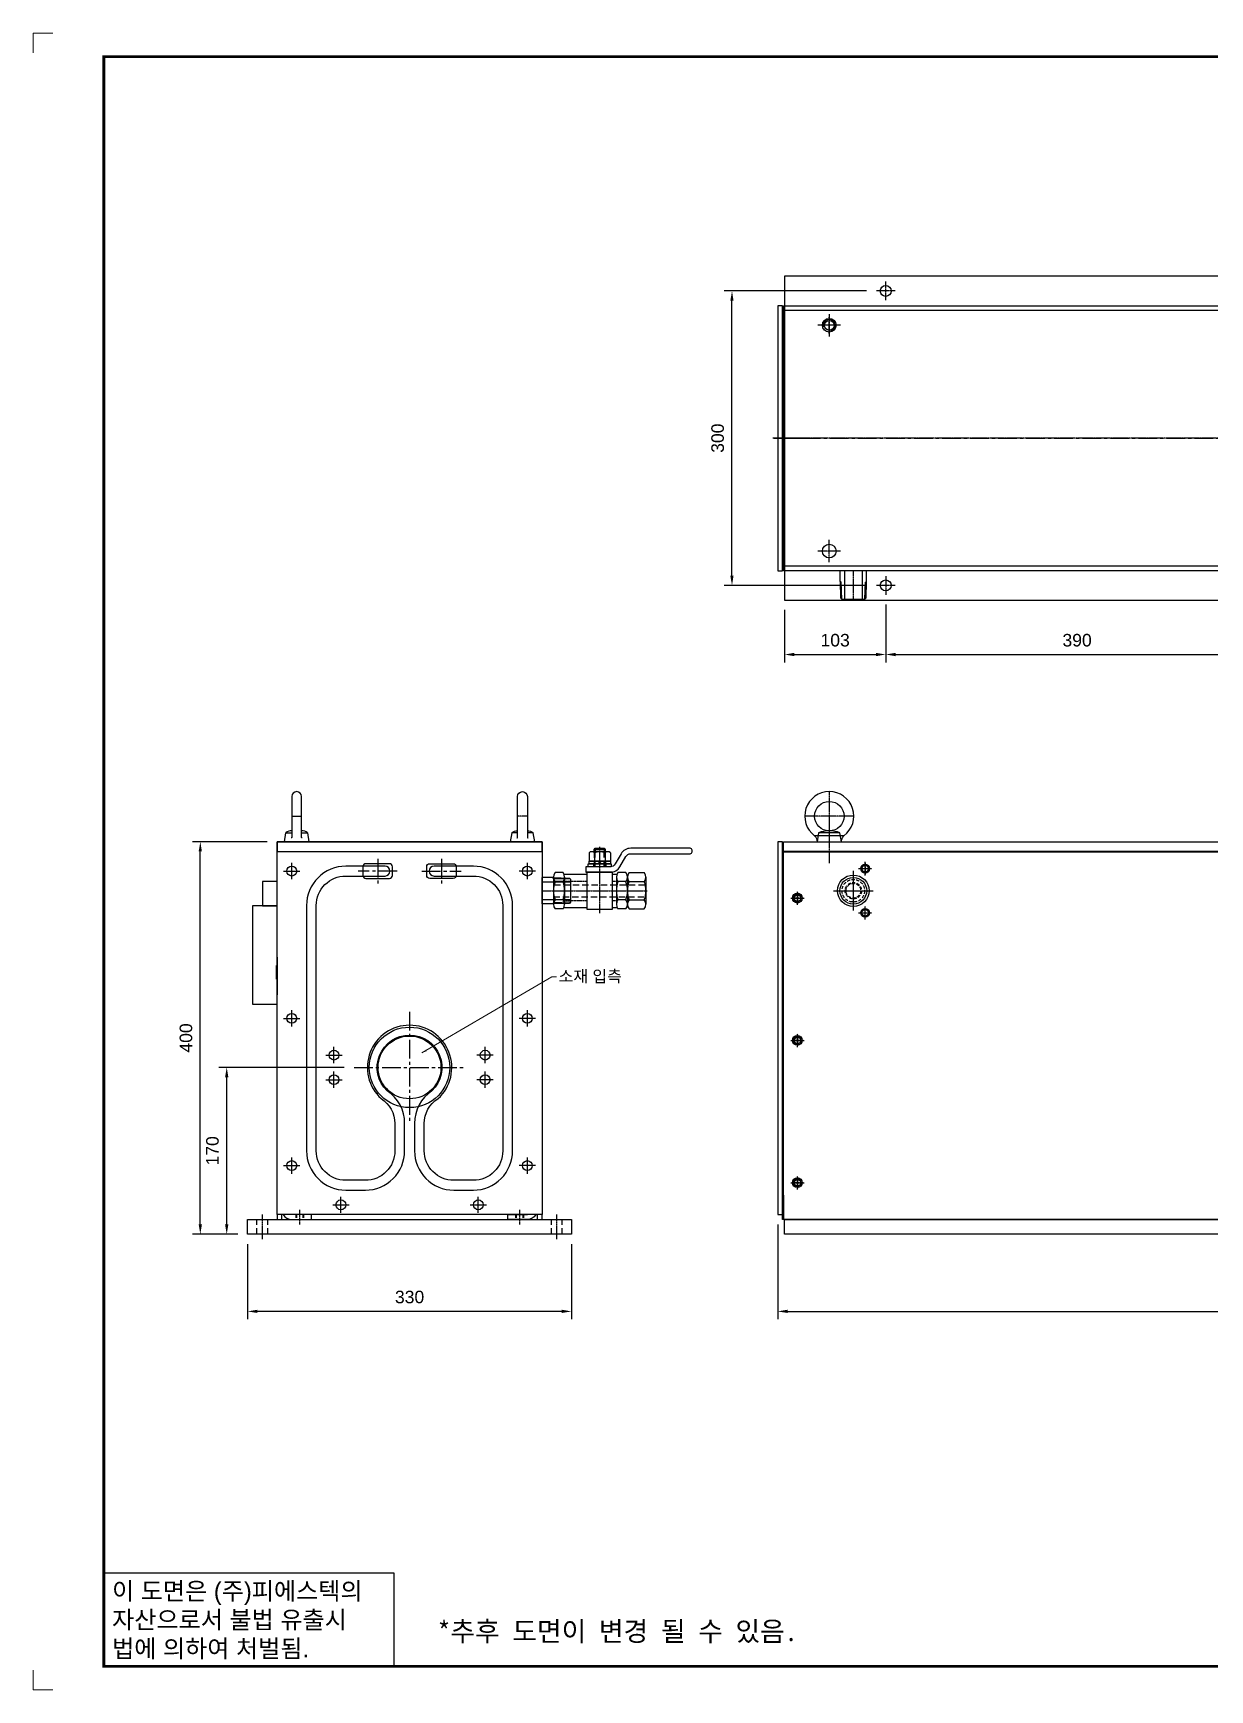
# Model space of a CAD drawing. Header units: inches. Extents: x 0 to 18221, y 0 to 6752.
# Drawn here: x 13127 to 14326, y 0 to 1688 of the extents above; entities that cross this region are included whole.
import ezdxf
from ezdxf.enums import TextEntityAlignment as Align

# ---------------------------------------------------------------- set-up
doc = ezdxf.new("R2010")
doc.units = ezdxf.units.IN
doc.header["$MEASUREMENT"] = 0
for name, pattern in [('CENTER', [2, 1.25, -0.25, 0.25, -0.25]), ('CENTER2', [28.575, 19.05, -3.175, 3.175, -3.175]), ('DASHED', [0.2067, 0.1654, -0.0413]), ('HIDDEN', [9.525, 6.35, -3.175]), ('HIDDEN2', [4.7625, 3.175, -1.5875]), ('PHANTOM', [63.5, 31.75, -6.35, 6.35, -6.35, 6.35, -6.35])]:
    doc.linetypes.add(name, pattern=pattern)
for name, color, linetype in [('BALL-VALVE-1', 1, 'CENTER'), ('BALL-VALVE-2', 2, 'HIDDEN'), ('BALL-VALVE-3', 3, 'DASHED'), ('BALL-VALVE-4', 4, 'PHANTOM'), ('BALL-VALVE-5', 7, 'Continuous'), ('BALL-VALVE-8', 8, 'Continuous'), ('CENTER', 1, 'CENTER'), ('FORMAT-1', 7, 'Continuous'), ('THIN', 3, 'Continuous')]:
    doc.layers.add(name, color=color, linetype=linetype)
doc.layers.add('REMOTE_CONTROLBOX$0$기호(ISO)', color=5, linetype='Continuous', lineweight=5)
doc.styles.add('h1', font='')
doc.styles.add('HAN', font='')
doc.styles.add('REMOTE_CONTROLBOX$0$치수 텍스트_PSTEK_POSCO', font='isocp.shx')
doc.styles.get("Standard").update_dxf_attribs({"font": 'arial.ttf'})
doc.styles.get('h1').set_extended_font_data('New Gulim')
doc.styles.get('HAN').set_extended_font_data('GulimChe')
doc.dimstyles.new('PS-4', dxfattribs={"dimscale": 4, "dimtxt": 3.2, "dimasz": 2.5, "dimexe": 2, "dimexo": 2.5, "dimgap": 2, "dimtad": 1, "dimtoh": 1, "dimrnd": 0.05, "dimzin": 12, "dimdsep": 46, "dimtxsty": 'Standard', "dimcen": 0, "dimclrt": 2, "dimazin": 3, "dimtfac": 1, "dimtofl": 0, "dimtmove": 0, "dimatfit": 3, "dimfxl": 0.18, "dimtolj": 1, "dimtzin": 0, "dimarcsym": 0})
doc.dimstyles.new('REMOTE_CONTROLBOX$0$치수_PSTEK_POSCO$7', dxfattribs={"dimscale": 2, "dimtxt": 6, "dimasz": 2.5, "dimexe": 2, "dimexo": 2.5, "dimgap": 1, "dimtad": 1, "dimrnd": 1e-08, "dimdsep": 46, "dimtxsty": 'REMOTE_CONTROLBOX$0$치수 텍스트_PSTEK_POSCO', "dimcen": 0.09, "dimdle": 10, "dimclrd": 7, "dimclre": 7, "dimclrt": 2, "dimadec": 1, "dimazin": 2, "dimtfac": 1, "dimtmove": 0, "dimatfit": 3, "dimfxl": 1, "dimtolj": 1, "dimlwd": -1, "dimlwe": -1, "dimarcsym": 0})

# ---------------------------------------------------------------- blocks, each defined once
blk = doc.blocks.new('t2')
for p, q in [((0, 23.82), (73.88, 23.82)), ((0, 23.82), (0, 0)), ((73.88, 23.82), (73.88, 0)), ((0, 0), (73.88, 0))]:
    blk.add_line(p, q)
at = {"color": 1, "style": 'h1'}
for s, p in [('이 도면은 (주)피에스텍의', (2.1, 16.94)), ('자산으로서 불법 유출시', (2.1, 9.61)), ('법에 의하여 처벌됨.', (2.1, 2.28))]:
    blk.add_text(s, height=4.5, dxfattribs=at).set_placement(p)
blk = doc.blocks.new('format-2')
at = {"color": 3, "lineweight": 9}
for p, q in [((5, 422), (0, 422)), ((0, 417), (0, 422)), ((0, 5), (0, 0)), ((5, 0), (0, 0))]:
    blk.add_line(p, q, dxfattribs=at)
at = {"layer": 'FORMAT-1', "color": 7, "const_width": 0.7}
blk.add_lwpolyline([(18, 6), (18, 416), (603, 416), (603, 6)], close=True, dxfattribs=at)
blk.add_blockref('t2', (18, 6))
at = {"style": 'HAN'}
for tag, height, p in [('MODEL-NAME', 3, (574.6, 32.53)), ('SCALE', 2.7, (509.31, 27.29)), ('PART-NAME', 3, (574.6, 27.29)), ('DRA-BY', 3, (449.22, 20.44)), ('CH-BY', 3, (465.71, 20.44)), ('APP-BY', 3, (482.2, 20.44)), ('PART-NO', 3, (574.6, 22.01)), ('DRA-DATE', 2.5, (449.22, 8.48)), ('CH-DATE', 2.5, (465.71, 8.48)), ('APP-DATE', 2.5, (482.2, 8.48)), ('관련업체명', 3, (524.09, 10.29))]:
    blk.add_attdef(tag, text='', height=height, dxfattribs=at).set_placement(p, align=Align.MIDDLE_CENTER)
blk = doc.blocks.new('A$C627F055A')
at = {"color": 1, "linetype": 'CENTER'}
for p, q in [((-941.5, 261.5), (-941.5, 238.5)), ((-519, 239.1), (-519, 254.9)), ((-469, 239.1), (-469, 254.9)), ((-46.5, 261.5), (-46.5, 238.5)), ((-930, 250), (-953, 250)), ((-511.1, 247), (-526.9, 247)), ((-476.9, 247), (-461.1, 247)), ((-58, 250), (-35, 250)), ((-930, 20), (-953, 20)), ((-941.5, 8.5), (-941.5, 31.5)), ((-511.1, 23), (-526.9, 23)), ((-519, 30.9), (-519, 15.1)), ((-476.9, 23), (-461.1, 23)), ((-469, 30.9), (-469, 15.1)), ((-58, 20), (-35, 20)), ((-46.5, 8.5), (-46.5, 31.5))]:
    blk.add_line(p, q, dxfattribs=at)
blk.add_lwpolyline([(0, 270), (0, 0), (-988, 0), (-988, 270)], close=True)
for centre, radius in [((-941.5, 250), 7), ((-46.5, 250), 7), ((-519, 247), 5), ((-469, 247), 5), ((-941.5, 20), 7), ((-519, 23), 5), ((-469, 23), 5), ((-46.5, 20), 7)]:
    blk.add_circle(centre, radius)
blk = doc.blocks.new('A$C79D64434')
at = {"color": 1, "linetype": 'CENTER2'}
for p, q in [((-423, 355.2), (-423, 314.8)), ((423, 355.2), (423, 314.8)), ((-443.2, 335), (-402.8, 335)), ((443.2, 335), (402.8, 335))]:
    blk.add_line(p, q, dxfattribs=at)
at = {"color": 1, "linetype": 'CENTER'}
for p, q in [((-417.8, 357.5), (-404.2, 357.5)), ((-411, 350.7), (-411, 364.3)), ((-31.8, 357), (-18.2, 357)), ((-25, 350.2), (-25, 363.8)), ((18.2, 357), (31.8, 357)), ((25, 350.2), (25, 363.8)), ((417.8, 357.5), (404.2, 357.5)), ((411, 350.7), (411, 364.3)), ((-486.8, 327.5), (-473.2, 327.5)), ((-480, 320.7), (-480, 334.3)), ((486.8, 327.5), (473.2, 327.5)), ((480, 320.7), (480, 334.3)), ((-417.8, 312.5), (-404.2, 312.5)), ((-411, 305.7), (-411, 319.3)), ((417.8, 312.5), (404.2, 312.5)), ((411, 305.7), (411, 319.3)), ((-480, 175.7), (-480, 189.3)), ((480, 175.7), (480, 189.3)), ((-486.8, 182.5), (-473.2, 182.5)), ((486.8, 182.5), (473.2, 182.5)), ((-486.8, 37.5), (-473.2, 37.5)), ((-480, 30.7), (-480, 44.3)), ((486.8, 37.5), (473.2, 37.5)), ((480, 30.7), (480, 44.3)), ((-31.8, 18), (-18.2, 18)), ((-25, 11.2), (-25, 24.8)), ((18.2, 18), (31.8, 18)), ((25, 11.2), (25, 24.8))]:
    blk.add_line(p, q, dxfattribs=at)
at = {"color": 6}
blk.add_lwpolyline([(-494, 374.5), (494, 374.5), (494, 0), (-494, 0)], close=True, dxfattribs=at)
for centre, radius in [((-411, 357.5), 4.5), ((-25, 357), 5), ((25, 357), 5), ((411, 357.5), 4.5), ((-423, 335), 16), ((423, 335), 16), ((-480, 327.5), 5), ((480, 327.5), 5), ((-411, 312.5), 4.5), ((411, 312.5), 4.5), ((-480, 182.5), 5), ((480, 182.5), 5), ((-480, 37.5), 5), ((480, 37.5), 5), ((-25, 18), 5), ((25, 18), 5)]:
    blk.add_circle(centre, radius, dxfattribs=at)
blk = doc.blocks.new('A$C406E7843')
at = {"layer": 'BALL-VALVE-1'}
for p, q in [((-55.7, 90.9), (-55.7, 158.8)), ((-104.4, 113.8), (-7.3, 113.8))]:
    blk.add_line(p, q, dxfattribs=at)
at = {"layer": 'BALL-VALVE-2'}
for p, q in [((-61.4, 153.6), (-61.4, 138.3)), ((-60.3, 138.3), (-60.3, 153.6)), ((-51.2, 138.3), (-51.2, 153.6)), ((-50.1, 138.3), (-50.1, 153.6)), ((-62, 141.3), (-62, 138.3)), ((-61.5, 144.1), (-61.5, 141.3)), ((-50, 144.1), (-50, 141.3)), ((-49.5, 141.3), (-49.5, 138.3)), ((-102.1, 120), (-9.4, 120)), ((-102.8, 107.7), (-8.7, 107.7))]:
    blk.add_line(p, q, dxfattribs=at)
at = {"layer": 'BALL-VALVE-3'}
for p, q in [((-91.5, 123.7), (-68.9, 123.7)), ((-42.6, 123.7), (-38.8, 123.7)), ((-91.5, 104), (-68.9, 104)), ((-42.6, 104), (-38.8, 104))]:
    blk.add_line(p, q, dxfattribs=at)
at = {"layer": 'BALL-VALVE-4'}
for p, q in [((-92.2, 130.8), (-68.9, 130.8)), ((-42.6, 130.8), (-38.1, 130.8)), ((-92.2, 96.9), (-68.9, 96.9)), ((-42.6, 96.9), (-38.1, 96.9))]:
    blk.add_line(p, q, dxfattribs=at)
at = {"layer": 'BALL-VALVE-5'}
for p, q in [((-66.6, 152.6), (-66.6, 144.1)), ((-47.6, 153.6), (-63.9, 153.6)), ((-61.4, 156), (-60.3, 157.1)), ((-61.4, 153.6), (-61.4, 156)), ((-61.4, 156), (-50.1, 156)), ((-61.2, 152.6), (-61.2, 144.1)), ((-60.3, 157.1), (-51.2, 157.1)), ((-51.2, 157.1), (-50.1, 156)), ((-50.3, 152.6), (-50.3, 144.1)), ((-50.1, 156), (-50.1, 153.6)), ((-44.9, 152.6), (-44.9, 144.1)), ((-67.5, 141.3), (-44, 141.3)), ((-67.5, 138.3), (-67.5, 141.3)), ((-44, 138.3), (-67.5, 138.3)), ((-66.6, 144.1), (-44.9, 144.1)), ((-66.6, 141.3), (-66.6, 144.1)), ((-44.9, 144.1), (-66.6, 144.1)), ((-44.9, 141.3), (-66.6, 141.3)), ((-57.6, 144.1), (-54.8, 141.3)), ((-56.7, 144.1), (-53.9, 141.3)), ((-44.9, 144.1), (-44.9, 141.3)), ((-44, 141.3), (-44, 138.3)), ((-102.8, 127.7), (-102.8, 100)), ((-93.1, 132.3), (-101.2, 132.3)), ((-93.1, 123.1), (-101.2, 123.1)), ((-91.5, 127.7), (-91.5, 100)), ((-38.8, 127.7), (-38.8, 100)), ((-29.1, 132.3), (-37.2, 132.3)), ((-29.1, 123.1), (-37.2, 123.1)), ((-27.5, 127.7), (-27.5, 100)), ((-27.5, 127.7), (-27.5, 100)), ((-25.9, 132.3), (-10.3, 132.3)), ((-25.9, 123.1), (-10.3, 123.1)), ((-8.7, 127.7), (-8.7, 100)), ((-93.1, 104.6), (-101.2, 104.6)), ((-29.1, 104.6), (-37.2, 104.6)), ((-25.9, 104.6), (-10.3, 104.6)), ((-93.1, 95.4), (-101.2, 95.4)), ((-29.1, 95.4), (-37.2, 95.4)), ((-25.9, 95.4), (-10.3, 95.4))]:
    blk.add_line(p, q, dxfattribs=at)
blk.add_lwpolyline([(38.4, 155.2, 0.414214), (36.5, 157.1), (-24.2, 157.1, 0.267949), (-34, 151.5), (-40, 141.1, -0.267949), (-44.9, 138.3), (-69.9, 138.3), (-69.9, 132.7), (-44.9, 132.7, 0.267949), (-35.1, 138.3), (-29.1, 148.7, -0.267949), (-24.2, 151.5), (36.5, 151.5, 0.414214), (38.4, 153.4)], format="xyb", close=True, dxfattribs=at)
blk.add_lwpolyline([(-42.6, 132.7), (-68.9, 132.7), (-68.9, 95), (-42.6, 95)], close=True, dxfattribs=at)
for centre, radius, start, end in [((-63.9, 149.3), 4.29, 50.7121, 129.2879), ((-55.5, 136.6), 16.9, 90.7393, 109.4855), ((-56, 136.6), 16.9, 70.5145, 89.2607), ((-47.6, 149.3), 4.29, 50.7121, 129.2879), ((-95.4, 127.7), 7.4, 141.4251, 218.5749), ((-75.6, 113.8), 27.2, 160.1638, 199.8362), ((-98.9, 127.7), 7.4, 321.4251, 38.5749), ((-118.7, 113.8), 27.2, 340.1638, 19.8362), ((-31.4, 127.7), 7.4, 141.4251, 218.5749), ((-11.6, 113.8), 27.2, 160.1638, 199.8362), ((-34.9, 127.7), 7.4, 321.4251, 38.5749), ((-54.7, 113.8), 27.2, 340.1638, 19.8362), ((-20.1, 127.7), 7.4, 141.4251, 218.5749), ((-0.3, 113.8), 27.2, 160.1638, 199.8362), ((-16.1, 127.7), 7.4, 321.4251, 38.5749), ((-35.9, 113.8), 27.2, 340.1638, 19.8362), ((-95.4, 100), 7.4, 141.4251, 218.5749), ((-98.9, 100), 7.4, 321.4251, 38.5749), ((-31.4, 100), 7.4, 141.4251, 218.5749), ((-34.9, 100), 7.4, 321.4251, 38.5749), ((-20.1, 100), 7.4, 141.4251, 218.5749), ((-16.1, 100), 7.4, 321.4251, 38.5749)]:
    blk.add_arc(centre, radius, start, end, dxfattribs=at)
at = {"layer": 'BALL-VALVE-8'}
for p, q in [((-60.3, 157.1), (-60.3, 153.6)), ((-51.2, 157.1), (-51.2, 153.6))]:
    blk.add_line(p, q, dxfattribs=at)
blk = doc.blocks.new('A$C60CA7C84')
for p, q in [((-27.8006, 12.96015), (-29, 11.76065)), ((-29, 11.76065), (-29, -11.76065)), ((0, 8.99995), (-29, 8.99995)), ((-11, 13.48515), (-27.8006, 12.96015)), ((-11.6833, 12.30185), (-11.6833, 13.46385)), ((-11, 13.48515), (0, 13.48515)), ((0, -13.48515), (0, 13.48515)), ((0, -9.00005), (-29, -9.00005)), ((-29, -11.76065), (-27.8006, -12.96015)), ((-27.8006, -12.96015), (-11, -13.48515)), ((-11.6833, -12.30185), (-11.6833, -13.46385)), ((-11, -13.48515), (0, -13.48515))]:
    blk.add_line(p, q)
at = {"layer": 'CENTER'}
blk.add_line((0, -0.00005), (-29, -0.00005), dxfattribs=at)
at = {"layer": 'THIN'}
for p, q in [((-29, 11.76065), (-11.6833, 12.30185)), ((-11.6833, 12.30185), (-11, 13.48515)), ((-29, -11.76065), (-11.6833, -12.30185)), ((-11.6833, -12.30185), (-11, -13.48515))]:
    blk.add_line(p, q, dxfattribs=at)
blk = doc.blocks.new('A$C37846BF8')
at = {"color": 1, "linetype": 'CENTER2'}
for p, q in [((-255, 341.7), (-255, 358.3)), ((-167.5, 362.5), (-167.5, 337.5)), ((-102.5, 362.5), (-102.5, 337.5)), ((-15, 341.7), (-15, 358.3)), ((-263.3, 350), (-246.7, 350)), ((-147.5, 350), (-187.5, 350)), ((-122.5, 350), (-82.5, 350)), ((-6.7, 350), (-23.3, 350)), ((-255, 191.7), (-255, 208.3)), ((-135, 206.6), (-135, 93.4)), ((-15, 191.7), (-15, 208.3)), ((-263.3, 200), (-246.7, 200)), ((-6.7, 200), (-23.3, 200)), ((-212, 154.2), (-212, 170.8)), ((-58, 154.2), (-58, 170.8)), ((-220.3, 162.5), (-203.7, 162.5)), ((-49.7, 162.5), (-66.3, 162.5)), ((-220.3, 137.5), (-203.7, 137.5)), ((-212, 129.2), (-212, 145.8)), ((-191.6, 150), (-78.4, 150)), ((-49.7, 137.5), (-66.3, 137.5)), ((-58, 129.2), (-58, 145.8)), ((-255, 41.7), (-255, 58.3)), ((-255, 41.7), (-255, 58.3)), ((-15, 41.7), (-15, 58.3)), ((-15, 41.7), (-15, 58.3)), ((-263.3, 50), (-246.7, 50)), ((-263.3, 50), (-246.7, 50)), ((-6.7, 50), (-23.3, 50)), ((-6.7, 50), (-23.3, 50)), ((-205, 1.7), (-205, 18.3)), ((-65, 1.7), (-65, 18.3)), ((-213.3, 10), (-196.7, 10)), ((-73.3, 10), (-56.7, 10))]:
    blk.add_line(p, q, dxfattribs=at)
at = {"color": 6}
blk.add_lwpolyline([(-270, 380), (0, 380), (0, 0), (-270, 0)], close=True, dxfattribs=at)
blk.add_lwpolyline([(-157.8, 126.1, -2.492922), (-112.2, 126.1, 0.250712), (-130, 92.9), (-130, 65, 0.414214), (-90, 25), (-70, 25, 0.414214), (-30, 65), (-30, 315, 0.414214), (-70, 355), (-110, 355, 1), (-110, 345), (-70, 345, -0.414214), (-40, 315), (-40, 65, -0.414214), (-70, 35), (-90, 35, -0.414214), (-120, 65), (-120, 92.9, -0.257417), (-106, 118.2, 2.578991), (-164, 118.2, -0.257417), (-150, 92.9), (-150, 65, -0.414214), (-180, 35), (-200, 35, -0.414214), (-230, 65), (-230, 315, -0.414214), (-200, 345), (-160, 345, 1), (-160, 355), (-200, 355, 0.414214), (-240, 315), (-240, 65, 0.414214), (-200, 25), (-180, 25, 0.414214), (-140, 65), (-140, 92.9, 0.250712)], format="xyb", close=True)
for points in [[(-155.5, 357.5), (-179.5, 357.5, 0.414214), (-182.5, 354.5), (-182.5, 345.5, 0.414214), (-179.5, 342.5), (-155.5, 342.5, 0.414214), (-152.5, 345.5), (-152.5, 354.5, 0.414214)], [(-114.5, 357.5), (-90.5, 357.5, -0.414214), (-87.5, 354.5), (-87.5, 345.5, -0.414214), (-90.5, 342.5), (-114.5, 342.5, -0.414214), (-117.5, 345.5), (-117.5, 354.5, -0.414214)]]:
    blk.add_lwpolyline(points, format="xyb", close=True, dxfattribs=at)
for centre, radius in [((-255, 350), 5), ((-15, 350), 5), ((-255, 200), 5), ((-15, 200), 5), ((-135, 150), 32), ((-212, 162.5), 5), ((-58, 162.5), 5), ((-212, 137.5), 5), ((-58, 137.5), 5), ((-255, 50), 5), ((-255, 50), 5), ((-15, 50), 5), ((-15, 50), 5), ((-205, 10), 5), ((-65, 10), 5)]:
    blk.add_circle(centre, radius, dxfattribs=at)
blk = doc.blocks.new('*D192')
at = {"color": 0, "lineweight": -2, "transparency": 16777216}
for p, q in [((13345.5, 454.2), (13345.5, 377.6)), ((13675.5, 454.2), (13675.5, 377.6)), ((13665.5, 385.6), (13355.5, 385.6))]:
    blk.add_line(p, q, dxfattribs=at)
at = {"color": 0, "transparency": 16777216}
for points in [[(13355.5, 387.3), (13355.5, 384), (13345.5, 385.6)], [(13665.5, 387.3), (13665.5, 384), (13675.5, 385.6)]]:
    blk.add_solid(points, dxfattribs=at)
at = {"layer": 'DEFPOINTS', "color": 0, "transparency": 16777216}
for p in [(13345.5, 464.2), (13675.5, 464.2), (13345.5, 385.6)]:
    blk.add_point(p, dxfattribs=at)
at = {"color": 2, "transparency": 16777216, "insert": (13510.5, 400.2), "char_height": 12.8, "attachment_point": 5}
blk.add_mtext('\\A1;330', dxfattribs=at)
blk = doc.blocks.new('*D193')
at = {"color": 0, "lineweight": -2, "transparency": 16777216}
for p, q in [((13365.5, 864.2), (13289.3, 864.2)), ((13297.3, 474.2), (13297.3, 854.2)), ((13335.5, 464.2), (13289.3, 464.2))]:
    blk.add_line(p, q, dxfattribs=at)
at = {"color": 0, "transparency": 16777216}
for points in [[(13295.6, 854.2), (13298.9, 854.2), (13297.3, 864.2)], [(13295.6, 474.2), (13298.9, 474.2), (13297.3, 464.2)]]:
    blk.add_solid(points, dxfattribs=at)
at = {"layer": 'DEFPOINTS', "color": 0, "transparency": 16777216}
for p in [(13297.3, 864.2), (13375.5, 864.2), (13345.5, 464.2)]:
    blk.add_point(p, dxfattribs=at)
at = {"color": 2, "transparency": 16777216, "insert": (13282.7, 664.2), "char_height": 12.8, "attachment_point": 5, "rotation": 90}
blk.add_mtext('\\A1;400', dxfattribs=at)
blk = doc.blocks.new('*D195')
at = {"color": 0, "lineweight": -2, "transparency": 16777216}
for p, q in [((13885.6, 474.2), (13885.6, 377.6)), ((14885.6, 474.2), (14885.6, 377.6)), ((13895.6, 385.6), (14875.6, 385.6))]:
    blk.add_line(p, q, dxfattribs=at)
at = {"color": 0, "transparency": 16777216}
for points in [[(13895.6, 387.3), (13895.6, 384), (13885.6, 385.6)], [(14875.6, 387.3), (14875.6, 384), (14885.6, 385.6)]]:
    blk.add_solid(points, dxfattribs=at)
at = {"layer": 'DEFPOINTS', "color": 0, "transparency": 16777216}
for p in [(13885.6, 484.2), (14885.6, 484.2), (14885.6, 385.6)]:
    blk.add_point(p, dxfattribs=at)
at = {"color": 2, "transparency": 16777216, "insert": (14385.6, 400.2), "char_height": 12.8, "attachment_point": 5}
blk.add_mtext('\\A1;1000', dxfattribs=at)
blk = doc.blocks.new('*D199')
at = {"color": 0, "lineweight": -2, "transparency": 16777216}
for p, q in [((13443.9, 634.2), (13316.2, 634.2)), ((13324.2, 474.2), (13324.2, 624.2)), ((13335.5, 464.2), (13316.2, 464.2))]:
    blk.add_line(p, q, dxfattribs=at)
at = {"color": 0, "transparency": 16777216}
for points in [[(13322.5, 624.2), (13325.9, 624.2), (13324.2, 634.2)], [(13322.5, 474.2), (13325.9, 474.2), (13324.2, 464.2)]]:
    blk.add_solid(points, dxfattribs=at)
at = {"layer": 'DEFPOINTS', "color": 0, "transparency": 16777216}
for p in [(13324.2, 634.2), (13453.9, 634.2), (13345.5, 464.2)]:
    blk.add_point(p, dxfattribs=at)
at = {"color": 2, "transparency": 16777216, "insert": (13309.7, 549.2), "char_height": 12.8, "attachment_point": 5, "rotation": 90}
blk.add_mtext('\\A1;170', dxfattribs=at)
blk = doc.blocks.new('*D202')
at = {"color": 0, "lineweight": -2, "transparency": 16777216}
for p, q in [((13892.6, 1100.3), (13892.6, 1046.9)), ((13995.6, 1105.8), (13995.6, 1046.9)), ((13902.6, 1054.9), (13985.6, 1054.9))]:
    blk.add_line(p, q, dxfattribs=at)
at = {"color": 0, "transparency": 16777216}
for points in [[(13902.6, 1056.6), (13902.6, 1053.2), (13892.6, 1054.9)], [(13985.6, 1056.6), (13985.6, 1053.2), (13995.6, 1054.9)]]:
    blk.add_solid(points, dxfattribs=at)
at = {"layer": 'DEFPOINTS', "color": 0, "transparency": 16777216}
for p in [(13995.6, 1115.8), (13892.6, 1110.3), (13995.6, 1054.9)]:
    blk.add_point(p, dxfattribs=at)
at = {"color": 2, "transparency": 16777216, "insert": (13944.1, 1069.4), "char_height": 12.8, "attachment_point": 5}
blk.add_mtext('\\A1;103', dxfattribs=at)
blk = doc.blocks.new('*D203')
at = {"color": 0, "lineweight": -2, "transparency": 16777216}
for p, q in [((13995.6, 1105.8), (13995.6, 1046.9)), ((14385.6, 1090.3), (14385.6, 1046.9)), ((14005.6, 1054.9), (14375.6, 1054.9))]:
    blk.add_line(p, q, dxfattribs=at)
at = {"color": 0, "transparency": 16777216}
for points in [[(14005.6, 1056.6), (14005.6, 1053.2), (13995.6, 1054.9)], [(14375.6, 1056.6), (14375.6, 1053.2), (14385.6, 1054.9)]]:
    blk.add_solid(points, dxfattribs=at)
at = {"layer": 'DEFPOINTS', "color": 0, "transparency": 16777216}
for p in [(13995.6, 1115.8), (14385.6, 1100.3), (14385.6, 1054.9)]:
    blk.add_point(p, dxfattribs=at)
at = {"color": 2, "transparency": 16777216, "insert": (14190.6, 1069.4), "char_height": 12.8, "attachment_point": 5}
blk.add_mtext('\\A1;390', dxfattribs=at)
blk = doc.blocks.new('*D205')
at = {"color": 0, "lineweight": -2, "transparency": 16777216}
for p, q in [((13976.1, 1425.3), (13831, 1425.3)), ((13839, 1135.3), (13839, 1415.3)), ((13976.1, 1125.3), (13831, 1125.3))]:
    blk.add_line(p, q, dxfattribs=at)
at = {"color": 0, "transparency": 16777216}
for points in [[(13837.3, 1415.3), (13840.6, 1415.3), (13839, 1425.3)], [(13837.3, 1135.3), (13840.6, 1135.3), (13839, 1125.3)]]:
    blk.add_solid(points, dxfattribs=at)
at = {"layer": 'DEFPOINTS', "color": 0, "transparency": 16777216}
for p in [(13839, 1425.3), (13986.1, 1425.3), (13986.1, 1125.3)]:
    blk.add_point(p, dxfattribs=at)
at = {"color": 2, "transparency": 16777216, "insert": (13824.4, 1275.3), "char_height": 12.8, "attachment_point": 5, "rotation": 90}
blk.add_mtext('\\A1;300', dxfattribs=at)

msp = doc.modelspace()

# ---------------------------------------------------------------- linework, layer by layer
at = {"color": 1, "linetype": 'CENTER'}
for p, q in [((13995.6171, 1415.8182), (13995.6171, 1434.8199)), ((14005.1179, 1425.3191), (13986.1162, 1425.3191)), ((14888.6171, 1275.3191), (13882.6171, 1275.3191)), ((13895.2394, 1275.3191), (13915.9948, 1275.3191)), ((13995.6171, 1134.8199), (13995.6171, 1115.8182)), ((14005.1179, 1125.3191), (13986.1162, 1125.3191)), ((13360.4853, 459.2029), (13360.4853, 484.2029)), ((13660.4853, 459.2029), (13660.4853, 484.2029))]:
    msp.add_line(p, q, dxfattribs=at)
at = {"color": 1, "linetype": 'CENTER2'}
for p, q in [((13895.6171, 1275.3191), (13880.6171, 1275.3191)), ((13881.6171, 1275.3191), (14889.6171, 1275.3191))]:
    msp.add_line(p, q, dxfattribs=at)
for p, q in [((13949.1319, 1129.3191), (13949.1319, 1140.3191)), ((13953.6171, 1140.3191), (13953.6171, 1111.3191)), ((13971.6171, 1140.3191), (13971.6171, 1111.3191)), ((13976.1022, 1129.3191), (13976.1022, 1140.3191)), ((13949.1319, 1129.3191), (13949.6569, 1112.5185)), ((13950.3152, 1128.6358), (13949.1532, 1128.6358)), ((13974.9189, 1128.6358), (13976.0809, 1128.6358)), ((13975.5772, 1112.5185), (13976.1022, 1129.3191)), ((13949.6569, 1112.5185), (13950.8564, 1111.3191)), ((13950.8564, 1111.3191), (13974.3777, 1111.3191)), ((13974.3777, 1111.3191), (13975.5772, 1112.5185)), ((13949.0271, 873.2029), (13927.2071, 873.2029)), ((13375.4853, 484.2029), (13375.4853, 479.2029)), ((13375.4853, 479.2029), (13380.4853, 479.2029)), ((13380.4853, 479.2029), (13380.4853, 484.2029)), ((13640.4853, 484.2029), (13640.4853, 479.2029)), ((13640.4853, 479.2029), (13645.4853, 479.2029)), ((13645.4853, 479.2029), (13645.4853, 484.2029))]:
    msp.add_line(p, q)
at = {"color": 1}
msp.add_line((13374.4853, 738.2029), (13374.4853, 724.2029), dxfattribs=at)
at = {"color": 2, "linetype": 'HIDDEN'}
for p, q in [((13354.9853, 464.2029), (13354.9853, 479.2029)), ((13365.9853, 464.2029), (13365.9853, 479.2029)), ((13654.9853, 464.2029), (13654.9853, 479.2029)), ((13665.9853, 464.2029), (13665.9853, 479.2029))]:
    msp.add_line(p, q, dxfattribs=at)
at = {"color": 2, "linetype": 'HIDDEN2'}
for p, q in [((13394.4853, 484.2029), (13394.4853, 479.2029)), ((13395.1618, 484.2029), (13395.1618, 479.2029)), ((13401.8087, 484.2029), (13401.8087, 479.2029)), ((13402.4853, 484.2029), (13402.4853, 479.2029)), ((13618.4853, 484.2029), (13618.4853, 479.2029)), ((13619.1618, 484.2029), (13619.1618, 479.2029)), ((13625.8087, 484.2029), (13625.8087, 479.2029)), ((13626.4853, 484.2029), (13626.4853, 479.2029))]:
    msp.add_line(p, q, dxfattribs=at)
at = {"color": 4}
msp.add_lwpolyline([(13892.6171, 1110.3191), (14878.6171, 1110.3191), (14878.6171, 1440.3191), (13892.6171, 1440.3191)], close=True, dxfattribs=at)
at = {"color": 6}
for points in [[(13885.6171, 1410.3191), (13885.6171, 1140.3191), (13890.6171, 1140.3191), (13890.6171, 1410.3191), (13885.6171, 1410.3191)], [(13891.6171, 1410.3191), (14879.6171, 1410.3191), (14879.6171, 1405.3191), (13891.6171, 1405.3191), (13891.6171, 1410.3191)], [(13891.6171, 1145.3191), (14879.6171, 1145.3191), (14879.6171, 1140.3191), (13891.6171, 1140.3191), (13891.6171, 1145.3191)], [(13890.6171, 484.2029), (13890.6171, 864.2029), (13885.6171, 864.2029), (13885.6171, 484.2029), (13890.6171, 484.2029)]]:
    msp.add_lwpolyline(points, dxfattribs=at)
for points in [[(13401.1853, 868.0029, -0.5), (13400.4853, 868.7029), (13400.4853, 910.2029, 1), (13390.4853, 910.2029), (13390.4853, 868.7029, -0.5), (13389.7853, 868.0029)], [(13619.7853, 868.0029, 0.5), (13620.4853, 868.7029), (13620.4853, 910.2029, -1), (13630.4853, 910.2029), (13630.4853, 868.7029, 0.5), (13631.1853, 868.0029)], [(13390.4853, 875.2029, 0.183318057), (13384.5753, 873.2029)], [(13406.3953, 873.2029, 0.183318057), (13400.4853, 875.2029)], [(13614.5753, 873.2029, -0.183318057), (13620.4853, 875.2029)], [(13630.4853, 875.2029, -0.183318057), (13636.3953, 873.2029)], [(13950.6171, 864.2029, -0.237130871), (13953.0364, 870.1426), (13923.1977, 870.1426, -0.237130871), (13925.6171, 864.2029)], [(13381.825, 484.2029, 0.267949192), (13390.4853, 479.2029), (13410.4853, 479.2029), (13410.4853, 484.2029), (13390.4853, 484.2029)], [(13639.1455, 484.2029, -0.267949192), (13630.4853, 479.2029), (13610.4853, 479.2029), (13610.4853, 484.2029), (13630.4853, 484.2029)]]:
    msp.add_lwpolyline(points, format="xyb")
for points in [[(13375.4853, 854.2029), (13645.4853, 854.2029), (13645.4853, 864.2029), (13375.4853, 864.2029), (13375.4853, 854.2029)], [(13400.4853, 873.2029), (13406.3953, 873.2029), (13407.9853, 864.2029), (13382.9853, 864.2029), (13384.5753, 873.2029), (13390.4853, 873.2029)], [(13620.4853, 873.2029), (13614.5753, 873.2029), (13612.9853, 864.2029), (13637.9853, 864.2029), (13636.3953, 873.2029), (13630.4853, 873.2029)], [(13891.6171, 864.2029), (14879.6171, 864.2029), (14879.6171, 854.2029), (13891.6171, 854.2029), (13891.6171, 864.2029)]]:
    msp.add_lwpolyline(points)
msp.add_lwpolyline([(13949.0271, 873.2029, 0.183318057), (13927.2071, 873.2029), (13925.6171, 864.2029), (13950.6171, 864.2029)], format="xyb", close=True)
at = {"color": 2}
for points in [[(13375.4853, 823.7029), (13360.4853, 823.7029), (13360.4853, 798.7029), (13375.4853, 798.7029)], [(13891.6171, 479.2029), (13890.6171, 479.2029), (13890.6171, 504.2029), (13891.6171, 504.2029)]]:
    msp.add_lwpolyline(points, close=True, dxfattribs=at)
at = {"color": 1}
msp.add_lwpolyline([(13375.4853, 798.7029), (13350.4853, 798.7029), (13350.4853, 698.7029), (13375.4853, 698.7029)], close=True, dxfattribs=at)
msp.add_lwpolyline([(13375.4853, 746.5882), (13375.4853, 746.5882), (13375.4853, 708.2391), (13375.4853, 708.2391)], close=True)
at = {"color": 4}
for points in [[(13345.4853, 479.2029), (13675.4853, 479.2029), (13675.4853, 464.2029), (13345.4853, 464.2029), (13345.4853, 479.2029)], [(13892.6171, 479.2029), (14878.6171, 479.2029), (14878.6171, 464.2029), (13892.6171, 464.2029), (13892.6171, 479.2029)]]:
    msp.add_lwpolyline(points, dxfattribs=at)
for centre in [(13995.6171, 1425.3191), (13995.6171, 1125.3191)]:
    msp.add_circle(centre, 5.5, dxfattribs=at)
for centre, radius in [((13938.1171, 1390.3191), 5.0528), ((13938.1171, 890.2029), 15), ((13962.6171, 814.2029), 13.6), ((13974.6171, 836.7029), 3.3234), ((13905.6171, 806.7029), 3.3234), ((13974.6171, 791.7029), 3.3234), ((13905.6171, 661.7029), 3.3234), ((13905.6171, 516.7029), 3.3234)]:
    msp.add_circle(centre, radius)
at = {"color": 2, "linetype": 'HIDDEN2'}
for radius in [11.5, 8.331, 7.475]:
    msp.add_circle((13962.6171, 814.2029), radius, dxfattribs=at)
at = {"color": 6}
msp.add_circle((13510.4853, 634.2029), 41, dxfattribs=at)
msp.add_arc((13938.1171, 890.2029), 25, 306.6392139, 233.3607861)
at = {"layer": 'CENTER'}
for p, q in [((13946.4904, 1390.3191), (13929.7437, 1390.3191)), ((13938.1171, 1381.9457), (13938.1171, 1398.6924)), ((13910.3202, 1275.3191), (13900.9139, 1275.3191)), ((13962.6171, 1140.3191), (13962.6171, 1111.3191)), ((13938.1171, 915.2029), (13938.1171, 842.2029)), ((13390.4853, 890.2029), (13400.4853, 890.2029)), ((13630.4853, 890.2029), (13620.4853, 890.2029)), ((13963.1171, 890.2029), (13913.1171, 890.2029)), ((13962.6171, 827.8029), (13962.6171, 800.6029)), ((13968.7936, 836.7029), (13980.4405, 836.7029)), ((13974.6171, 842.5263), (13974.6171, 830.8794)), ((13905.6171, 812.473), (13905.6171, 800.9327)), ((13949.0171, 814.2029), (13976.2171, 814.2029)), ((13911.3872, 806.7029), (13899.8469, 806.7029)), ((13974.6171, 785.8794), (13974.6171, 797.5263)), ((13968.7936, 791.7029), (13980.4405, 791.7029)), ((13911.3872, 661.7029), (13899.8469, 661.7029)), ((13905.6171, 667.473), (13905.6171, 655.9327)), ((13911.3872, 516.7029), (13899.8469, 516.7029)), ((13905.6171, 522.473), (13905.6171, 510.9327)), ((13398.4853, 489.2029), (13398.4853, 474.2029)), ((13622.4853, 489.2029), (13622.4853, 474.2029))]:
    msp.add_line(p, q, dxfattribs=at)
at = {"layer": 'THIN'}
for p, q in [((13950.3152, 1128.6358), (13949.1319, 1129.3191)), ((13950.8564, 1111.3191), (13950.3152, 1128.6358)), ((13974.3777, 1111.3191), (13974.9189, 1128.6358)), ((13974.9189, 1128.6358), (13976.1022, 1129.3191))]:
    msp.add_line(p, q, dxfattribs=at)
for centre, radius, start, end in [((13938.1171, 1390.3191), 6, 285, 195), ((13974.6171, 836.7029), 4, 255, 165), ((13905.6171, 806.7029), 4, 15, 285), ((13974.6171, 791.7029), 4, 195, 105), ((13905.6171, 661.7029), 4, 15, 285), ((13905.6171, 516.7029), 4, 15, 285)]:
    msp.add_arc(centre, radius, start, end, dxfattribs=at)

# ---------------------------------------------------------------- block references
at = {"xscale": 3.999999999998181, "yscale": 3.999999999998181, "zscale": 3.999999999998181}
msp.add_blockref('format-2', (13126.952, 0, 0.0102), dxfattribs=at)
for name, p in [('A$C627F055A', (14879.6171, 1140.3191)), ('A$C37846BF8', (13645.4853, 484.2029)), ('A$C406E7843', (13759.9701, 700.3664)), ('A$C79D64434', (14385.6171, 479.2029))]:
    msp.add_blockref(name, p)
at = {"xscale": -1}
msp.add_blockref('A$C60CA7C84', (13645.4853, 814.2029), dxfattribs=at)

# ---------------------------------------------------------------- texts
at = {"color": 2, "style": 'HAN'}
msp.add_text('*추후 도면이 변경 될 수 있음.', height=20, dxfattribs=at).set_placement((13722.4229, 59.9528, 0.0077), align=Align.MIDDLE)
at = {"layer": 'REMOTE_CONTROLBOX$0$기호(ISO)', "color": 2, "insert": (13662.2918, 726.4454), "char_height": 12, "width": 125.420742, "attachment_point": 4, "style": 'REMOTE_CONTROLBOX$0$치수 텍스트_PSTEK_POSCO'}
msp.add_mtext('{\\fGulim|b0|i0|c129|p50;\\H1x;소재 입측}', dxfattribs=at)

# ---------------------------------------------------------------- dimensions: what is measured, and where the dimension line sits
for base, p1, p2, picture, middle in [((13838.9654, 1425.3191), (13986.1162, 1125.3191), (13986.1162, 1425.3191), '*D205', (13824.4257, 1275.3191)), ((13297.2598, 864.2029), (13345.4853, 464.2029), (13375.4853, 864.2029), '*D193', (13282.7244, 664.2029)), ((13324.2087, 634.2029), (13345.4853, 464.2029), (13453.8727, 634.2029), '*D199', (13309.6733, 549.2029))]:
    dim = msp.add_linear_dim(base=base, p1=p1, p2=p2, angle=90, dimstyle='PS-4')
    dim.commit()
    dim.dimension.update_dxf_attribs({"geometry": picture, "text_midpoint": middle})
for base, p1, p2, picture, middle in [((13995.6171, 1054.9018), (13892.6171, 1110.3191), (13995.6171, 1115.8182), '*D202', (13944.1171, 1069.4415)), ((14885.6171, 385.6455), (13885.6171, 484.2029), (14885.6171, 484.2029), '*D195', (14385.6171, 400.1809)), ((13345.4853, 385.6455), (13675.4853, 464.2029), (13345.4853, 464.2029), '*D192', (13510.4853, 400.1852))]:
    dim = msp.add_linear_dim(base=base, p1=p1, p2=p2, dimstyle='PS-4')
    dim.commit()
    dim.dimension.update_dxf_attribs({"geometry": picture, "text_midpoint": middle})
dim = msp.add_linear_dim(base=(14385.6171, 1054.9018), p1=(13995.6171, 1115.8182), p2=(14385.6171, 1100.3191), dimstyle='PS-4', override={"dimtmove": 1})
dim.commit()
dim.dimension.update_dxf_attribs({"geometry": '*D203', "text_midpoint": (14190.6171, 1069.4415)})

# ---------------------------------------------------------------- leaders
at = {"layer": 'REMOTE_CONTROLBOX$0$기호(ISO)', "color": 7, "annotation_type": 0, "has_hookline": 1, "hookline_direction": 0, "text_width": 67.9095}
msp.add_leader([(13523.1467, 648.9594), (13655.2918, 726.4454), (13660.2918, 726.4454)], dimstyle='REMOTE_CONTROLBOX$0$치수_PSTEK_POSCO$7', override={"dimtad": 0}, dxfattribs=at)

doc.saveas('drawing.dxf')
